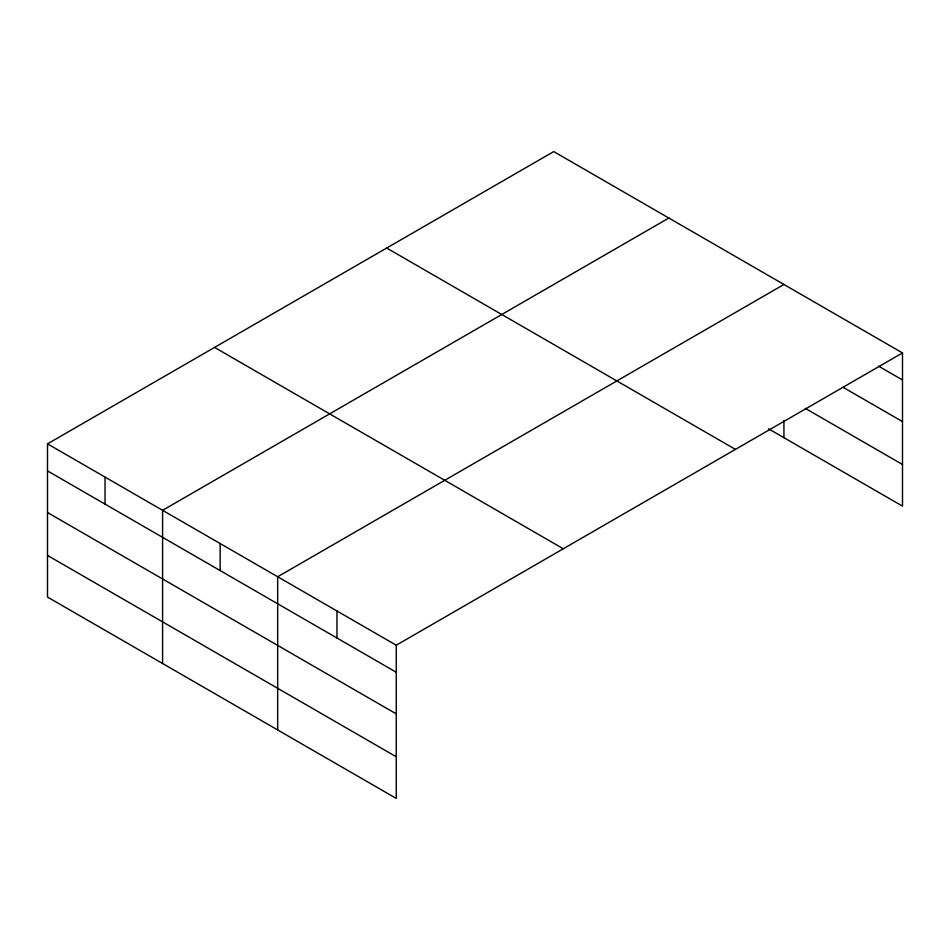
<?xml version="1.0" encoding="UTF-8"?>
<svg xmlns="http://www.w3.org/2000/svg" width="950" height="950" viewBox="0 0 950 950"><rect width="100%" height="100%" fill="white"/><g stroke="black" fill="none" stroke-linecap="round" stroke-linejoin="round"><path stroke-width="1.43" d="M902.5 352.937L553.743 151.584L47.5 443.864L47.5 597.063L396.257 798.416L396.257 645.216L902.5 352.937L902.5 506.136L768.574 428.818M668.836 218.037L162.592 510.316L162.592 663.504M783.928 284.478L277.673 576.757L277.673 729.956M878.536 366.13L902.5 379.964M843.208 387.374L902.5 421.598M805.363 408.417L902.5 464.503M386.686 248.045L735.443 449.397M214.558 347.415L563.314 548.768M47.5 443.864L396.257 645.216M47.5 470.891L396.257 672.244M47.5 512.525L396.257 713.877M47.5 555.418L396.257 756.77M783.928 420.446L783.928 437.677M336.965 610.992L336.965 638.008M220.139 543.531L220.139 570.558M105.046 477.09L105.046 504.117"/></g></svg>
